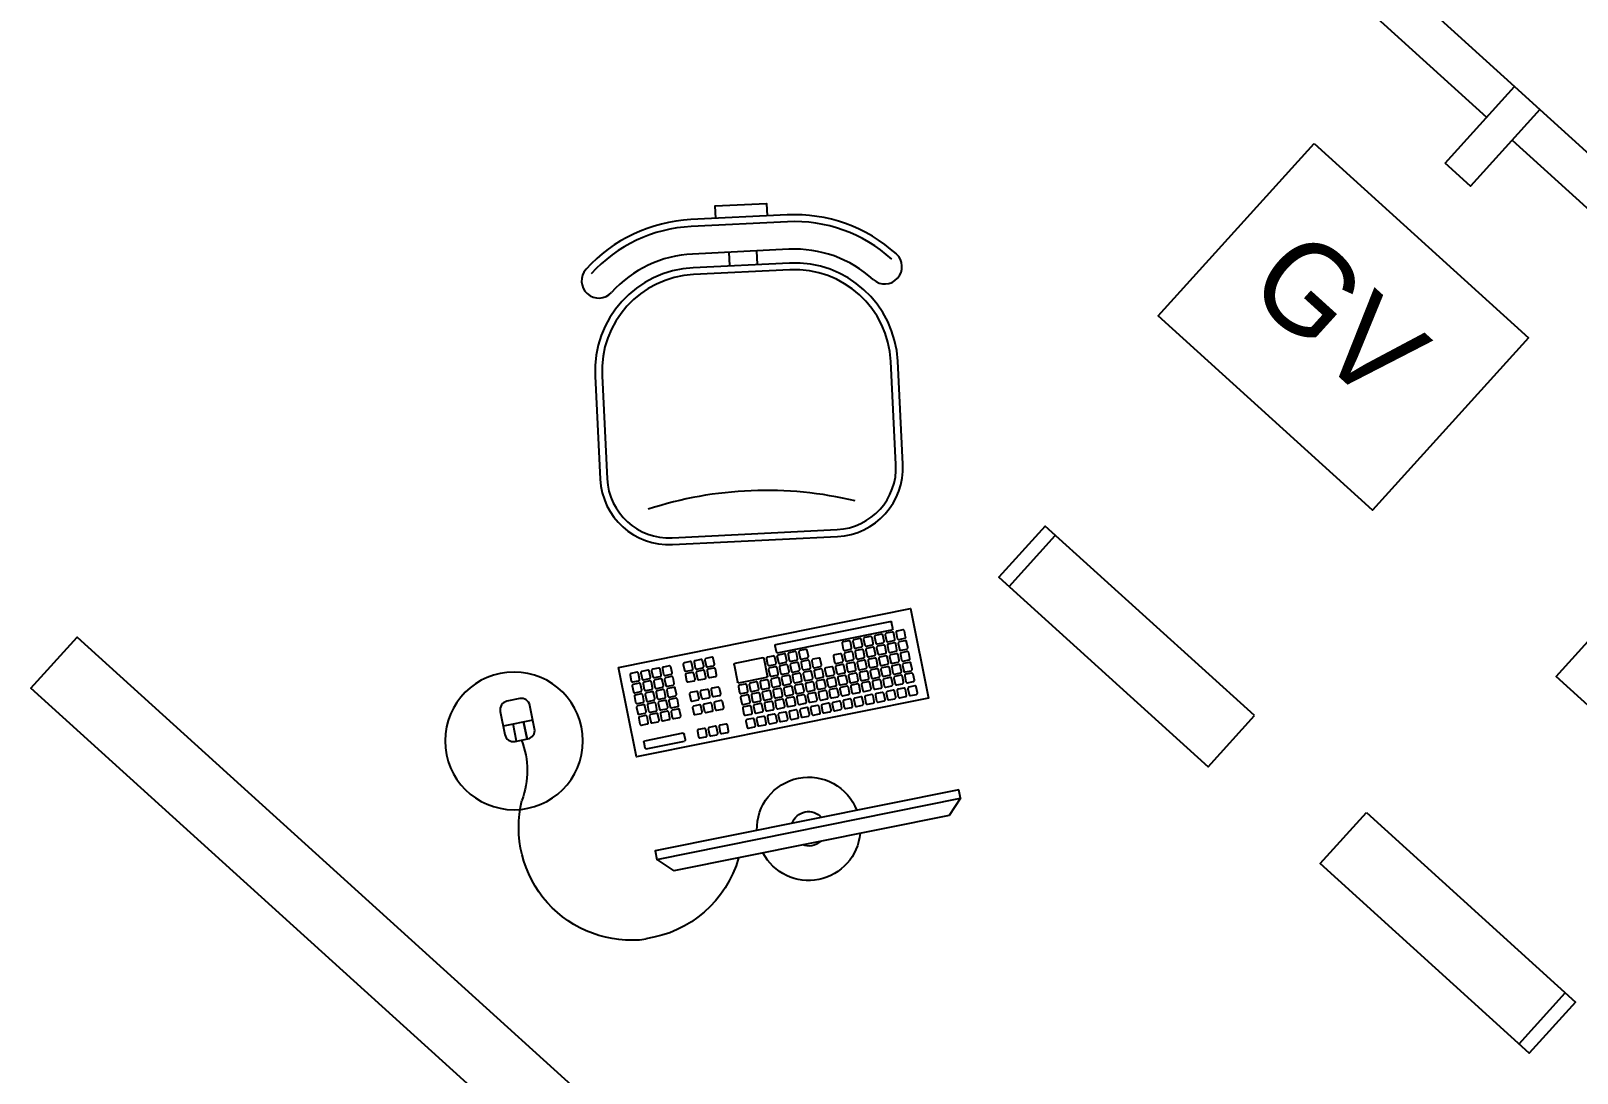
# Model space of a CAD drawing. Extents: x -1.7 to 87, y -33.6 to 19.
# Drawn here: x 77.431 to 79.676, y -10.41 to -8.897 of the extents above; entities that cross this region are included whole.
import ezdxf

# ---------------------------------------------------------------- set-up
doc = ezdxf.new("R2010")
doc.units = 0
doc.layers.add('AR-ESQ', color=2, linetype='Continuous')
doc.layers.add('AR-MOB', color=2, linetype='Continuous')

# ---------------------------------------------------------------- blocks, each defined once
blk = doc.blocks.new('CADEIRA-S')
at = {"color": 2}
for p, q in [((0.0718, 0.2686), (-0.0682, 0.2686)), ((0.0718, 0.2186), (-0.0682, 0.2186)), ((0.0718, 0.1986), (-0.0682, 0.1986)), ((-0.2182, 0.0486), (-0.2182, -0.1014)), ((0.2218, -0.1014), (0.2218, 0.0486)), ((-0.1182, -0.2014), (0.1218, -0.2014))]:
    blk.add_line(p, q, dxfattribs=at)
at = {"color": 1}
for p, q in [((0.0718, 0.2586), (-0.0682, 0.2586)), ((-0.0148, 0.1986), (-0.0149, 0.2186)), ((0.0252, 0.1986), (0.0251, 0.2186)), ((0.0718, 0.1886), (-0.0682, 0.1886)), ((-0.2082, 0.0486), (-0.2082, -0.1014)), ((0.2118, -0.1014), (0.2118, 0.0486)), ((-0.1182, -0.1914), (0.1218, -0.1914))]:
    blk.add_line(p, q, dxfattribs=at)
at = {"color": 2}
blk.add_lwpolyline([(-0.032, 0.2686), (-0.032, 0.2867), (0.0426, 0.2867), (0.0426, 0.2686)], dxfattribs=at)
for centre, radius, start, end in [((-0.0682, 0.0486), 0.22, 90, 135), ((0.0718, 0.0486), 0.22, 45, 90), ((-0.2061, 0.1864), 0.025, 135, 315), ((-0.0682, 0.0486), 0.17, 90, 135), ((0.0718, 0.0486), 0.17, 45, 90), ((0.2097, 0.1864), 0.025, 225, 45), ((-0.0682, 0.0486), 0.15, 90, 180), ((0.0718, 0.0486), 0.15, 0, 90), ((-0.1182, -0.1014), 0.1, 180, 270), ((0.1218, -0.1014), 0.1, 270, 0)]:
    blk.add_arc(centre, radius, start, end, dxfattribs=at)
at = {"color": 1}
for centre, radius, start, end in [((-0.0682, 0.0486), 0.21, 90, 135), ((0.0718, 0.0486), 0.21, 45, 90), ((-0.0682, 0.0486), 0.14, 90, 180), ((0.0718, 0.0486), 0.14, 0, 90), ((-0.1182, -0.1014), 0.09, 180, 270), ((0.1218, -0.1014), 0.09, 270, 0), ((-0.0052, -0.6823), 0.5534, 73.6911, 105.2491)]:
    blk.add_arc(centre, radius, start, end, dxfattribs=at)
blk = doc.blocks.new('CPU')
at = {"color": 1}
blk.add_line((1.1721, 1.0512), (1.1721, 0.9512), dxfattribs=at)
blk.add_lwpolyline([(0.7821, 0.9512), (1.1921, 0.9512), (1.1921, 1.0512), (0.7821, 1.0512)], close=True, dxfattribs=at)
blk = doc.blocks.new('estacao de trabalho 290 x 150')
at = {"color": 252}
for p, q in [((0.5718, 0.898), (0.5753, 0.9006)), ((0.681, 0.7663), (0.5804, 0.9024)), ((0.5808, 0.9046), (0.5882, 0.9101)), ((0.691, 0.7737), (0.5904, 0.9098)), ((0.6832, 0.7659), (0.6907, 0.7714)), ((0.6693, 0.7315), (0.6898, 0.7467)), ((0.6743, 0.7593), (0.6777, 0.7619)), ((0.6921, 0.7463), (0.7165, 0.7132)), ((0.6934, 0.6962), (0.669, 0.7293)), ((0.7162, 0.711), (0.6957, 0.6958)), ((0.7401, 0.6863), (0.7375, 0.6898)), ((0.6955, 0.5827), (0.7022, 0.5876)), ((0.7044, 0.5873), (0.7381, 0.5416)), ((0.7289, 0.5348), (0.6952, 0.5804)), ((0.7378, 0.5394), (0.7311, 0.5345))]:
    blk.add_line(p, q, dxfattribs=at)
at = {"color": 2}
for p, q in [((0.3423, 0.788), (0.3379, 0.7583)), ((0.3379, 0.7583), (0.5801, 0.4305)), ((0.8789, 0.4551), (0.905, 0.4198)), ((0.6097, 0.426), (0.5801, 0.4305)), ((0.8666, 0.4291), (0.887, 0.4442)), ((0.887, 0.4442), (0.8666, 0.4291)), ((0.8758, 0.4167), (0.8962, 0.4318))]:
    blk.add_line(p, q, dxfattribs=at)
for points in [[(0.8381, 0.5953), (0.5809, 0.9435), (0.4743, 0.8647), (0.7315, 0.5165)], [(-1.45, 0), (1.45, 0), (1.45, 0.1), (-1.45, 0.1)]]:
    blk.add_lwpolyline(points, close=True, dxfattribs=at)
at = {"color": 252}
for points in [[(0.546, 0.8988), (0.5529, 0.9039, -0.414214), (0.5556, 0.9035), (0.5607, 0.8966, -0.414214), (0.5603, 0.8939), (0.5533, 0.8888, -0.414214), (0.5507, 0.8892), (0.5456, 0.8962, -0.414214)], [(0.5588, 0.9083), (0.5658, 0.9134, -0.414214), (0.5684, 0.913), (0.5736, 0.9061, -0.414214), (0.5732, 0.9034), (0.5662, 0.8983, -0.414214), (0.5636, 0.8987), (0.5584, 0.9057, -0.414214)], [(0.5683, 0.8954), (0.5753, 0.9006, -0.414214), (0.5779, 0.9002), (0.5831, 0.8932, -0.414214), (0.5827, 0.8906), (0.5757, 0.8854, -0.414214), (0.5731, 0.8858), (0.5679, 0.8928, -0.414214)], [(0.5073, 0.8703), (0.5143, 0.8754, -0.414214), (0.5169, 0.875), (0.5221, 0.8681, -0.414214), (0.5217, 0.8654), (0.5147, 0.8603, -0.414214), (0.5121, 0.8607), (0.507, 0.8676, -0.414214)], [(0.5202, 0.8798), (0.5272, 0.8849, -0.414214), (0.5298, 0.8845), (0.535, 0.8776, -0.414214), (0.5346, 0.8749), (0.5276, 0.8698, -0.414214), (0.525, 0.8702), (0.5198, 0.8771, -0.414214)], [(0.5331, 0.8893), (0.54, 0.8944, -0.414214), (0.5427, 0.894), (0.5478, 0.8871, -0.414214), (0.5474, 0.8844), (0.5405, 0.8793, -0.414214), (0.5378, 0.8797), (0.5327, 0.8866, -0.414214)], [(0.5426, 0.8764), (0.5495, 0.8816, -0.414214), (0.5522, 0.8812), (0.5573, 0.8742, -0.414214), (0.5569, 0.8716), (0.55, 0.8664, -0.414214), (0.5473, 0.8668), (0.5422, 0.8738, -0.414214)], [(0.5555, 0.8859), (0.5624, 0.8911, -0.414214), (0.5651, 0.8907), (0.5702, 0.8837, -0.414214), (0.5698, 0.8811), (0.5629, 0.8759, -0.414214), (0.5602, 0.8763), (0.5551, 0.8833, -0.414214)], [(0.565, 0.8731), (0.5719, 0.8782, -0.414214), (0.5746, 0.8778), (0.5797, 0.8708, -0.414214), (0.5793, 0.8682), (0.5724, 0.8631, -0.414214), (0.5697, 0.8635), (0.5646, 0.8704, -0.414214)], [(0.5778, 0.8826), (0.5848, 0.8877, -0.414214), (0.5874, 0.8873), (0.5926, 0.8804, -0.414214), (0.5922, 0.8777), (0.5852, 0.8726, -0.414214), (0.5826, 0.873), (0.5774, 0.8799, -0.414214)], [(0.4915, 0.8595), (0.4985, 0.8646, -0.414214), (0.5011, 0.8642), (0.5063, 0.8573, -0.414214), (0.5059, 0.8546), (0.4989, 0.8495, -0.414214), (0.4963, 0.8499), (0.4911, 0.8569, -0.414214)], [(0.5169, 0.8574), (0.5238, 0.8625, -0.414214), (0.5265, 0.8621), (0.5316, 0.8552, -0.414214), (0.5312, 0.8525), (0.5242, 0.8474, -0.414214), (0.5216, 0.8478), (0.5165, 0.8548, -0.414214)], [(0.5297, 0.8669), (0.5367, 0.8721, -0.414214), (0.5393, 0.8717), (0.5445, 0.8647, -0.414214), (0.5441, 0.8621), (0.5371, 0.8569, -0.414214), (0.5345, 0.8573), (0.5293, 0.8643, -0.414214)], [(0.5392, 0.854), (0.5462, 0.8592, -0.414214), (0.5488, 0.8588), (0.554, 0.8518, -0.414214), (0.5536, 0.8492), (0.5466, 0.844, -0.414214), (0.544, 0.8444), (0.5388, 0.8514, -0.414214)], [(0.5521, 0.8636), (0.5591, 0.8687, -0.414214), (0.5617, 0.8683), (0.5668, 0.8613, -0.414214), (0.5664, 0.8587), (0.5595, 0.8536, -0.414214), (0.5568, 0.8539), (0.5517, 0.8609, -0.414214)], [(0.5616, 0.8507), (0.5686, 0.8558, -0.414214), (0.5712, 0.8554), (0.5763, 0.8485, -0.414214), (0.5759, 0.8458), (0.569, 0.8407, -0.414214), (0.5663, 0.8411), (0.5612, 0.848, -0.414214)], [(0.5745, 0.8602), (0.5814, 0.8653, -0.414214), (0.5841, 0.8649), (0.5892, 0.858, -0.414214), (0.5888, 0.8553), (0.5819, 0.8502, -0.414214), (0.5792, 0.8506), (0.5741, 0.8575, -0.414214)], [(0.5873, 0.8697), (0.5943, 0.8748, -0.414214), (0.5969, 0.8744), (0.6021, 0.8675, -0.414214), (0.6017, 0.8648), (0.5947, 0.8597, -0.414214), (0.5921, 0.8601), (0.5869, 0.8671, -0.414214)], [(0.5969, 0.8568), (0.6038, 0.862, -0.414214), (0.6065, 0.8616), (0.6116, 0.8546, -0.414214), (0.6112, 0.852), (0.6042, 0.8468, -0.414214), (0.6016, 0.8472), (0.5965, 0.8542, -0.414214)], [(0.501, 0.8466), (0.508, 0.8518, -0.414214), (0.5106, 0.8514), (0.5158, 0.8444, -0.414214), (0.5154, 0.8418), (0.5084, 0.8366, -0.414214), (0.5058, 0.837), (0.5006, 0.844, -0.414214)], [(0.5105, 0.8338), (0.5175, 0.8389, -0.414214), (0.5201, 0.8385), (0.5253, 0.8315, -0.414214), (0.5249, 0.8289), (0.5179, 0.8238, -0.414214), (0.5153, 0.8242), (0.5101, 0.8311, -0.414214)], [(0.5264, 0.8445), (0.5333, 0.8497, -0.414214), (0.536, 0.8493), (0.5411, 0.8423, -0.414214), (0.5407, 0.8397), (0.5338, 0.8345, -0.414214), (0.5311, 0.8349), (0.526, 0.8419, -0.414214)], [(0.5359, 0.8317), (0.5428, 0.8368, -0.414214), (0.5455, 0.8364), (0.5506, 0.8295, -0.414214), (0.5502, 0.8268), (0.5433, 0.8217, -0.414214), (0.5406, 0.8221), (0.5355, 0.829, -0.414214)], [(0.5487, 0.8412), (0.5557, 0.8463, -0.414214), (0.5583, 0.8459), (0.5635, 0.839, -0.414214), (0.5631, 0.8363), (0.5561, 0.8312, -0.414214), (0.5535, 0.8316), (0.5483, 0.8385, -0.414214)], [(0.5582, 0.8283), (0.5652, 0.8334, -0.414214), (0.5678, 0.833), (0.573, 0.8261, -0.414214), (0.5726, 0.8234), (0.5656, 0.8183, -0.414214), (0.563, 0.8187), (0.5578, 0.8257, -0.414214)], [(0.5711, 0.8378), (0.5781, 0.843, -0.414214), (0.5807, 0.8426), (0.5859, 0.8356, -0.414214), (0.5855, 0.833), (0.5785, 0.8278, -0.414214), (0.5759, 0.8282), (0.5707, 0.8352, -0.414214)], [(0.584, 0.8473), (0.5909, 0.8525, -0.414214), (0.5936, 0.8521), (0.5987, 0.8451, -0.414214), (0.5983, 0.8425), (0.5914, 0.8373, -0.414214), (0.5887, 0.8377), (0.5836, 0.8447, -0.414214)], [(0.5935, 0.8345), (0.6004, 0.8396, -0.414214), (0.6031, 0.8392), (0.6082, 0.8322, -0.414214), (0.6078, 0.8296), (0.6009, 0.8245, -0.414214), (0.5982, 0.8249), (0.5931, 0.8318, -0.414214)], [(0.6064, 0.844), (0.6133, 0.8491, -0.414214), (0.616, 0.8487), (0.6211, 0.8417, -0.414214), (0.6207, 0.8391), (0.6137, 0.834, -0.414214), (0.6111, 0.8344), (0.606, 0.8413, -0.414214)], [(0.52, 0.8209), (0.527, 0.826, -0.414214), (0.5296, 0.8256), (0.5348, 0.8187, -0.414214), (0.5344, 0.816), (0.5274, 0.8109, -0.414214), (0.5248, 0.8113), (0.5196, 0.8182, -0.414214)], [(0.5295, 0.808), (0.5365, 0.8132, -0.414214), (0.5391, 0.8128), (0.5443, 0.8058, -0.414214), (0.5439, 0.8032), (0.5369, 0.798, -0.414214), (0.5343, 0.7984), (0.5292, 0.8054, -0.414214)], [(0.5454, 0.8188), (0.5523, 0.8239, -0.414214), (0.555, 0.8235), (0.5601, 0.8166, -0.414214), (0.5597, 0.8139), (0.5528, 0.8088, -0.414214), (0.5501, 0.8092), (0.545, 0.8162, -0.414214)], [(0.5549, 0.8059), (0.5618, 0.8111, -0.414214), (0.5645, 0.8107), (0.5696, 0.8037, -0.414214), (0.5692, 0.8011), (0.5623, 0.7959, -0.414214), (0.5596, 0.7963), (0.5545, 0.8033, -0.414214)], [(0.5678, 0.8154), (0.5747, 0.8206, -0.414214), (0.5774, 0.8202), (0.5825, 0.8132, -0.414214), (0.5821, 0.8106), (0.5751, 0.8054, -0.414214), (0.5725, 0.8058), (0.5674, 0.8128, -0.414214)], [(0.5806, 0.8249), (0.5876, 0.8301, -0.414214), (0.5902, 0.8297), (0.5954, 0.8227, -0.414214), (0.595, 0.8201), (0.588, 0.8149, -0.414214), (0.5854, 0.8153), (0.5802, 0.8223, -0.414214)], [(0.5901, 0.8121), (0.5971, 0.8172, -0.414214), (0.5997, 0.8168), (0.6049, 0.8099, -0.414214), (0.6045, 0.8072), (0.5975, 0.8021, -0.414214), (0.5949, 0.8025), (0.5897, 0.8094, -0.414214)], [(0.603, 0.8216), (0.61, 0.8267, -0.414214), (0.6126, 0.8263), (0.6177, 0.8194, -0.414214), (0.6173, 0.8167), (0.6104, 0.8116, -0.414214), (0.6077, 0.812), (0.6026, 0.8189, -0.414214)], [(0.5391, 0.7952), (0.546, 0.8003, -0.414214), (0.5487, 0.7999), (0.5538, 0.7929, -0.414214), (0.5534, 0.7903), (0.5464, 0.7852, -0.414214), (0.5438, 0.7856), (0.5387, 0.7925, -0.414214)], [(0.5486, 0.7823), (0.5555, 0.7874, -0.414214), (0.5582, 0.787), (0.5633, 0.7801, -0.414214), (0.5629, 0.7774), (0.556, 0.7723, -0.414214), (0.5533, 0.7727), (0.5482, 0.7796, -0.414214)], [(0.5644, 0.7931), (0.5713, 0.7982, -0.414214), (0.574, 0.7978), (0.5791, 0.7908, -0.414214), (0.5787, 0.7882), (0.5718, 0.7831, -0.414214), (0.5691, 0.7835), (0.564, 0.7904, -0.414214)], [(0.5773, 0.8026), (0.5842, 0.8077, -0.414214), (0.5869, 0.8073), (0.592, 0.8004, -0.414214), (0.5916, 0.7977), (0.5846, 0.7926, -0.414214), (0.582, 0.793), (0.5769, 0.7999, -0.414214)], [(0.5868, 0.7897), (0.5937, 0.7948, -0.414214), (0.5964, 0.7944), (0.6015, 0.7875, -0.414214), (0.6011, 0.7848), (0.5942, 0.7797, -0.414214), (0.5915, 0.7801), (0.5864, 0.7871, -0.414214)], [(0.5996, 0.7992), (0.6066, 0.8043, -0.414214), (0.6092, 0.8039), (0.6144, 0.797, -0.414214), (0.614, 0.7943), (0.607, 0.7892, -0.414214), (0.6044, 0.7896), (0.5992, 0.7966, -0.414214)], [(0.6091, 0.7863), (0.6161, 0.7915, -0.414214), (0.6187, 0.7911), (0.6239, 0.7841, -0.414214), (0.6235, 0.7815), (0.6165, 0.7763, -0.414214), (0.6139, 0.7767), (0.6087, 0.7837, -0.414214)], [(0.622, 0.7958), (0.629, 0.801, -0.414214), (0.6316, 0.8006), (0.6368, 0.7936, -0.414214), (0.6364, 0.791), (0.6294, 0.7858, -0.414214), (0.6268, 0.7862), (0.6216, 0.7932, -0.414214)], [(0.6315, 0.783), (0.6385, 0.7881, -0.414214), (0.6411, 0.7877), (0.6463, 0.7808, -0.414214), (0.6459, 0.7781), (0.6389, 0.773, -0.414214), (0.6363, 0.7734), (0.6311, 0.7803, -0.414214)], [(0.6444, 0.7925), (0.6513, 0.7976, -0.414214), (0.654, 0.7972), (0.6591, 0.7903, -0.414214), (0.6587, 0.7876), (0.6518, 0.7825, -0.414214), (0.6491, 0.7829), (0.644, 0.7898, -0.414214)], [(0.5581, 0.7694), (0.565, 0.7746, -0.414214), (0.5677, 0.7742), (0.5728, 0.7672, -0.414214), (0.5724, 0.7646), (0.5655, 0.7594, -0.414214), (0.5628, 0.7598), (0.5577, 0.7668, -0.414214)], [(0.5739, 0.7802), (0.5809, 0.7853, -0.414214), (0.5835, 0.7849), (0.5886, 0.778, -0.414214), (0.5882, 0.7753), (0.5813, 0.7702, -0.414214), (0.5786, 0.7706), (0.5735, 0.7775, -0.414214)], [(0.5834, 0.7673), (0.5904, 0.7725, -0.414214), (0.593, 0.7721), (0.5981, 0.7651, -0.414214), (0.5977, 0.7625), (0.5908, 0.7573, -0.414214), (0.5881, 0.7577), (0.583, 0.7647, -0.414214)], [(0.5963, 0.7768), (0.6032, 0.782, -0.414214), (0.6059, 0.7816), (0.611, 0.7746, -0.414214), (0.6106, 0.772), (0.6037, 0.7668, -0.414214), (0.601, 0.7672), (0.5959, 0.7742, -0.414214)], [(0.6058, 0.764), (0.6127, 0.7691, -0.414214), (0.6154, 0.7687), (0.6205, 0.7617, -0.414214), (0.6201, 0.7591), (0.6132, 0.754, -0.414214), (0.6105, 0.7544), (0.6054, 0.7613, -0.414214)], [(0.6187, 0.7735), (0.6256, 0.7786, -0.414214), (0.6283, 0.7782), (0.6334, 0.7713, -0.414214), (0.633, 0.7686), (0.626, 0.7635, -0.414214), (0.6234, 0.7639), (0.6183, 0.7708, -0.414214)], [(0.6282, 0.7606), (0.6351, 0.7657, -0.414214), (0.6378, 0.7653), (0.6429, 0.7584, -0.414214), (0.6425, 0.7557), (0.6355, 0.7506, -0.414214), (0.6329, 0.751), (0.6278, 0.758, -0.414214)], [(0.641, 0.7701), (0.648, 0.7752, -0.414214), (0.6506, 0.7748), (0.6558, 0.7679, -0.414214), (0.6554, 0.7652), (0.6484, 0.7601, -0.414214), (0.6458, 0.7605), (0.6406, 0.7675, -0.414214)], [(0.6539, 0.7796), (0.6608, 0.7848, -0.414214), (0.6635, 0.7844), (0.6686, 0.7774, -0.414214), (0.6682, 0.7748), (0.6613, 0.7696, -0.414214), (0.6586, 0.77), (0.6535, 0.777, -0.414214)], [(0.6634, 0.7667), (0.6704, 0.7719, -0.414214), (0.673, 0.7715), (0.6781, 0.7645, -0.414214), (0.6777, 0.7619), (0.6708, 0.7567, -0.414214), (0.6681, 0.7571), (0.663, 0.7641, -0.414214)], [(0.5676, 0.7566), (0.5745, 0.7617, -0.414214), (0.5772, 0.7613), (0.5823, 0.7543, -0.414214), (0.5819, 0.7517), (0.575, 0.7465, -0.414214), (0.5723, 0.7469), (0.5672, 0.7539, -0.414214)], [(0.5771, 0.7437), (0.584, 0.7488, -0.414214), (0.5867, 0.7484), (0.5918, 0.7415, -0.414214), (0.5914, 0.7388), (0.5845, 0.7337, -0.414214), (0.5818, 0.7341), (0.5767, 0.741, -0.414214)], [(0.5929, 0.7545), (0.5999, 0.7596, -0.414214), (0.6025, 0.7592), (0.6077, 0.7522, -0.414214), (0.6073, 0.7496), (0.6003, 0.7445, -0.414214), (0.5977, 0.7449), (0.5925, 0.7518, -0.414214)], [(0.6024, 0.7416), (0.6094, 0.7467, -0.414214), (0.612, 0.7463), (0.6172, 0.7394, -0.414214), (0.6168, 0.7367), (0.6098, 0.7316, -0.414214), (0.6072, 0.732), (0.602, 0.7389, -0.414214)], [(0.6153, 0.7511), (0.6222, 0.7562, -0.414214), (0.6249, 0.7558), (0.63, 0.7489, -0.414214), (0.6296, 0.7462), (0.6227, 0.7411, -0.414214), (0.62, 0.7415), (0.6149, 0.7484, -0.414214)], [(0.6248, 0.7382), (0.6317, 0.7434, -0.414214), (0.6344, 0.743), (0.6395, 0.736, -0.414214), (0.6391, 0.7334), (0.6322, 0.7282, -0.414214), (0.6295, 0.7286), (0.6244, 0.7356, -0.414214)], [(0.6377, 0.7477), (0.6446, 0.7529, -0.414214), (0.6473, 0.7525), (0.6524, 0.7455, -0.414214), (0.652, 0.7429), (0.6451, 0.7377, -0.414214), (0.6424, 0.7381), (0.6373, 0.7451, -0.414214)], [(0.6505, 0.7572), (0.6575, 0.7624, -0.414214), (0.6601, 0.762), (0.6653, 0.755, -0.414214), (0.6649, 0.7524), (0.6579, 0.7472, -0.414214), (0.6553, 0.7476), (0.6501, 0.7546, -0.414214)], [(0.66, 0.7444), (0.667, 0.7495, -0.414214), (0.6696, 0.7491), (0.6748, 0.7422, -0.414214), (0.6744, 0.7395), (0.6674, 0.7344, -0.414214), (0.6648, 0.7348), (0.6596, 0.7417, -0.414214)], [(0.6729, 0.7539), (0.6799, 0.759, -0.414214), (0.6825, 0.7586), (0.6877, 0.7517, -0.414214), (0.6873, 0.749), (0.6803, 0.7439, -0.414214), (0.6777, 0.7443), (0.6725, 0.7512, -0.414214)], [(0.5866, 0.7308), (0.5935, 0.7359, -0.414214), (0.5962, 0.7356), (0.6013, 0.7286, -0.414214), (0.6009, 0.7259), (0.594, 0.7208, -0.414214), (0.5913, 0.7212), (0.5862, 0.7282, -0.414214)], [(0.5961, 0.7179), (0.6031, 0.7231, -0.414214), (0.6057, 0.7227), (0.6108, 0.7157, -0.414214), (0.6104, 0.7131), (0.6035, 0.7079, -0.414214), (0.6008, 0.7083), (0.5957, 0.7153, -0.414214)], [(0.6119, 0.7287), (0.6189, 0.7339, -0.414214), (0.6215, 0.7335), (0.6267, 0.7265, -0.414214), (0.6263, 0.7239), (0.6193, 0.7187, -0.414214), (0.6167, 0.7191), (0.6115, 0.7261, -0.414214)], [(0.6214, 0.7158), (0.6284, 0.721, -0.414214), (0.631, 0.7206), (0.6362, 0.7136, -0.414214), (0.6358, 0.711), (0.6288, 0.7058, -0.414214), (0.6262, 0.7062), (0.621, 0.7132, -0.414214)], [(0.6343, 0.7254), (0.6413, 0.7305, -0.414214), (0.6439, 0.7301), (0.649, 0.7231, -0.414214), (0.6486, 0.7205), (0.6417, 0.7154, -0.414214), (0.639, 0.7158), (0.6339, 0.7227, -0.414214)], [(0.6472, 0.7349), (0.6541, 0.74, -0.414214), (0.6568, 0.7396), (0.6619, 0.7326, -0.414214), (0.6615, 0.73), (0.6546, 0.7249, -0.414214), (0.6519, 0.7253), (0.6468, 0.7322, -0.414214)], [(0.6567, 0.722), (0.6636, 0.7271, -0.414214), (0.6663, 0.7267), (0.6714, 0.7198, -0.414214), (0.671, 0.7171), (0.6641, 0.712, -0.414214), (0.6614, 0.7124), (0.6563, 0.7193, -0.414214)], [(0.6056, 0.7051), (0.6126, 0.7102, -0.414214), (0.6152, 0.7098), (0.6203, 0.7029, -0.414214), (0.6199, 0.7002), (0.613, 0.6951, -0.414214), (0.6103, 0.6955), (0.6052, 0.7024, -0.414214)], [(0.6151, 0.6922), (0.6221, 0.6973, -0.414214), (0.6247, 0.6969), (0.6299, 0.69, -0.414214), (0.6295, 0.6873), (0.6225, 0.6822, -0.414214), (0.6199, 0.6826), (0.6147, 0.6896, -0.414214)], [(0.6309, 0.703), (0.6379, 0.7081, -0.414214), (0.6405, 0.7077), (0.6457, 0.7008, -0.414214), (0.6453, 0.6981), (0.6383, 0.693, -0.414214), (0.6357, 0.6934), (0.6305, 0.7003, -0.414214)], [(0.6438, 0.7125), (0.6508, 0.7176, -0.414214), (0.6534, 0.7172), (0.6586, 0.7103, -0.414214), (0.6582, 0.7076), (0.6512, 0.7025, -0.414214), (0.6486, 0.7029), (0.6434, 0.7098, -0.414214)], [(0.6533, 0.6996), (0.6603, 0.7048, -0.414214), (0.6629, 0.7044), (0.6681, 0.6974, -0.414214), (0.6677, 0.6948), (0.6607, 0.6896, -0.414214), (0.6581, 0.69), (0.6529, 0.697, -0.414214)], [(0.6662, 0.7091), (0.6731, 0.7143, -0.414214), (0.6758, 0.7139), (0.6809, 0.7069, -0.414214), (0.6805, 0.7043), (0.6736, 0.6991, -0.414214), (0.6709, 0.6995), (0.6658, 0.7065, -0.414214)], [(0.6757, 0.6963), (0.6826, 0.7014, -0.414214), (0.6853, 0.701), (0.6904, 0.694, -0.414214), (0.69, 0.6914), (0.6831, 0.6863, -0.414214), (0.6804, 0.6867), (0.6753, 0.6936, -0.414214)], [(0.7379, 0.6924), (0.7448, 0.6976, -0.414214), (0.7475, 0.6972), (0.7526, 0.6902, -0.414214), (0.7522, 0.6876), (0.7453, 0.6824, -0.414214), (0.7426, 0.6828), (0.7375, 0.6898, -0.414214)], [(0.6246, 0.6793), (0.6316, 0.6845, -0.414214), (0.6342, 0.6841), (0.6394, 0.6771, -0.414214), (0.639, 0.6745), (0.632, 0.6693, -0.414214), (0.6294, 0.6697), (0.6242, 0.6767, -0.414214)], [(0.6405, 0.6901), (0.6474, 0.6952, -0.414214), (0.65, 0.6948), (0.6552, 0.6879, -0.414214), (0.6548, 0.6852), (0.6478, 0.6801, -0.414214), (0.6452, 0.6805), (0.6401, 0.6875, -0.414214)], [(0.65, 0.6772), (0.6569, 0.6824, -0.414214), (0.6596, 0.682), (0.6647, 0.675, -0.414214), (0.6643, 0.6724), (0.6573, 0.6672, -0.414214), (0.6547, 0.6676), (0.6496, 0.6746, -0.414214)], [(0.6628, 0.6867), (0.6698, 0.6919, -0.414214), (0.6724, 0.6915), (0.6776, 0.6845, -0.414214), (0.6772, 0.6819), (0.6702, 0.6767, -0.414214), (0.6676, 0.6771), (0.6624, 0.6841, -0.414214)], [(0.725, 0.6829), (0.732, 0.6881, -0.414214), (0.7346, 0.6877), (0.7398, 0.6807, -0.414214), (0.7394, 0.6781), (0.7324, 0.6729, -0.414214), (0.7298, 0.6733), (0.7246, 0.6803, -0.414214)], [(0.7345, 0.6701), (0.7415, 0.6752, -0.414214), (0.7441, 0.6748), (0.7493, 0.6678, -0.414214), (0.7489, 0.6652), (0.7419, 0.6601, -0.414214), (0.7393, 0.6605), (0.7341, 0.6674, -0.414214)], [(0.7474, 0.6796), (0.7544, 0.6847, -0.414214), (0.757, 0.6843), (0.7621, 0.6773, -0.414214), (0.7617, 0.6747), (0.7548, 0.6696, -0.414214), (0.7521, 0.67), (0.747, 0.6769, -0.414214)], [(0.6341, 0.6665), (0.6411, 0.6716, -0.414214), (0.6437, 0.6712), (0.6489, 0.6643, -0.414214), (0.6485, 0.6616), (0.6415, 0.6565, -0.414214), (0.6389, 0.6569), (0.6337, 0.6638, -0.414214)], [(0.6857, 0.6548), (0.6927, 0.6599, -0.414214), (0.6953, 0.6595), (0.7004, 0.6525, -0.414214), (0.7, 0.6499), (0.6931, 0.6448, -0.414214), (0.6904, 0.6451), (0.6853, 0.6521, -0.414214)], [(0.7021, 0.6664), (0.7091, 0.6715, -0.414214), (0.7117, 0.6711), (0.7169, 0.6641, -0.414214), (0.7165, 0.6615), (0.7095, 0.6564, -0.414214), (0.7069, 0.6568), (0.7017, 0.6637, -0.414214)], [(0.7116, 0.6535), (0.7186, 0.6586, -0.414214), (0.7212, 0.6582), (0.7264, 0.6513, -0.414214), (0.726, 0.6486), (0.719, 0.6435, -0.414214), (0.7164, 0.6439), (0.7112, 0.6508, -0.414214)], [(0.744, 0.6572), (0.751, 0.6623, -0.414214), (0.7536, 0.6619), (0.7588, 0.655, -0.414214), (0.7584, 0.6523), (0.7514, 0.6472, -0.414214), (0.7488, 0.6476), (0.7436, 0.6545, -0.414214)], [(0.7569, 0.6667), (0.7639, 0.6718, -0.414214), (0.7665, 0.6714), (0.7716, 0.6645, -0.414214), (0.7713, 0.6618), (0.7643, 0.6567, -0.414214), (0.7617, 0.6571), (0.7565, 0.664, -0.414214)], [(0.6575, 0.6343), (0.6645, 0.6395, -0.414214), (0.6671, 0.6391), (0.6723, 0.6321, -0.414214), (0.6719, 0.6295), (0.6649, 0.6243, -0.414214), (0.6623, 0.6247), (0.6571, 0.6317, -0.414214)], [(0.6952, 0.6419), (0.7022, 0.647, -0.414214), (0.7048, 0.6466), (0.7099, 0.6397, -0.414214), (0.7095, 0.637), (0.7026, 0.6319, -0.414214), (0.6999, 0.6323), (0.6948, 0.6392, -0.414214)], [(0.7047, 0.629), (0.7117, 0.6342, -0.414214), (0.7143, 0.6338), (0.7195, 0.6268, -0.414214), (0.7191, 0.6242), (0.7121, 0.619, -0.414214), (0.7095, 0.6194), (0.7043, 0.6264, -0.414214)], [(0.7211, 0.6406), (0.7281, 0.6458, -0.414214), (0.7307, 0.6454), (0.7359, 0.6384, -0.414214), (0.7355, 0.6358), (0.7285, 0.6306, -0.414214), (0.7259, 0.631), (0.7207, 0.638, -0.414214)], [(0.7624, 0.6323), (0.7693, 0.6375, -0.414214), (0.772, 0.6371), (0.7771, 0.6301, -0.414214), (0.7767, 0.6275), (0.7698, 0.6223, -0.414214), (0.7671, 0.6227), (0.762, 0.6297, -0.414214)], [(0.7752, 0.6418), (0.7822, 0.647, -0.414214), (0.7848, 0.6466), (0.79, 0.6396, -0.414214), (0.7896, 0.637), (0.7826, 0.6318, -0.414214), (0.78, 0.6322), (0.7748, 0.6392, -0.414214)], [(0.7847, 0.629), (0.7917, 0.6341, -0.414214), (0.7943, 0.6337), (0.7995, 0.6268, -0.414214), (0.7991, 0.6241), (0.7921, 0.619, -0.414214), (0.7895, 0.6194), (0.7843, 0.6263, -0.414214)], [(0.667, 0.6215), (0.674, 0.6266, -0.414214), (0.6766, 0.6262), (0.6818, 0.6192, -0.414214), (0.6814, 0.6166), (0.6744, 0.6115, -0.414214), (0.6718, 0.6119), (0.6666, 0.6188, -0.414214)], [(0.6766, 0.6086), (0.6835, 0.6137, -0.414214), (0.6862, 0.6133), (0.6913, 0.6064, -0.414214), (0.6909, 0.6037), (0.6839, 0.5986, -0.414214), (0.6813, 0.599), (0.6762, 0.6059, -0.414214)], [(0.7238, 0.6038), (0.7307, 0.609, -0.414214), (0.7334, 0.6086), (0.7385, 0.6016, -0.414214), (0.7381, 0.599), (0.7311, 0.5938, -0.414214), (0.7285, 0.5942), (0.7234, 0.6012, -0.414214)], [(0.7366, 0.6133), (0.7436, 0.6185, -0.414214), (0.7462, 0.6181), (0.7514, 0.6111, -0.414214), (0.751, 0.6085), (0.744, 0.6033, -0.414214), (0.7414, 0.6037), (0.7362, 0.6107, -0.414214)], [(0.7495, 0.6228), (0.7564, 0.628, -0.414214), (0.7591, 0.6276), (0.7642, 0.6206, -0.414214), (0.7638, 0.618), (0.7569, 0.6128, -0.414214), (0.7542, 0.6132), (0.7491, 0.6202, -0.414214)], [(0.759, 0.61), (0.766, 0.6151, -0.414214), (0.7686, 0.6147), (0.7737, 0.6077, -0.414214), (0.7733, 0.6051), (0.7664, 0.6, -0.414214), (0.7637, 0.6004), (0.7586, 0.6073, -0.414214)], [(0.7719, 0.6195), (0.7788, 0.6246, -0.414214), (0.7815, 0.6242), (0.7866, 0.6173, -0.414214), (0.7862, 0.6146), (0.7793, 0.6095, -0.414214), (0.7766, 0.6099), (0.7715, 0.6168, -0.414214)], [(0.7814, 0.6066), (0.7883, 0.6117, -0.414214), (0.791, 0.6113), (0.7961, 0.6044, -0.414214), (0.7957, 0.6017), (0.7888, 0.5966, -0.414214), (0.7861, 0.597), (0.781, 0.604, -0.414214)], [(0.7942, 0.6161), (0.8012, 0.6212, -0.414214), (0.8038, 0.6208), (0.809, 0.6139, -0.414214), (0.8086, 0.6112), (0.8016, 0.6061, -0.414214), (0.799, 0.6065), (0.7938, 0.6135, -0.414214)], [(0.8038, 0.6032), (0.8107, 0.6084, -0.414214), (0.8134, 0.608), (0.8185, 0.601, -0.414214), (0.8181, 0.5984), (0.8111, 0.5932, -0.414214), (0.8085, 0.5936), (0.8034, 0.6006, -0.414214)], [(0.7333, 0.5909), (0.7402, 0.5961, -0.414214), (0.7429, 0.5957), (0.748, 0.5887, -0.414214), (0.7476, 0.5861), (0.7407, 0.5809, -0.414214), (0.738, 0.5813), (0.7329, 0.5883, -0.414214)], [(0.7461, 0.6005), (0.7531, 0.6056, -0.414214), (0.7557, 0.6052), (0.7609, 0.5982, -0.414214), (0.7605, 0.5956), (0.7535, 0.5905, -0.414214), (0.7509, 0.5909), (0.7457, 0.5978, -0.414214)], [(0.7556, 0.5876), (0.7626, 0.5927, -0.414214), (0.7652, 0.5923), (0.7704, 0.5854, -0.414214), (0.77, 0.5827), (0.763, 0.5776, -0.414214), (0.7604, 0.578), (0.7552, 0.5849, -0.414214)], [(0.7685, 0.5971), (0.7755, 0.6022, -0.414214), (0.7781, 0.6018), (0.7832, 0.5949, -0.414214), (0.7828, 0.5922), (0.7759, 0.5871, -0.414214), (0.7732, 0.5875), (0.7681, 0.5944, -0.414214)], [(0.778, 0.5842), (0.785, 0.5894, -0.414214), (0.7876, 0.589), (0.7928, 0.582, -0.414214), (0.7924, 0.5794), (0.7854, 0.5742, -0.414214), (0.7828, 0.5746), (0.7776, 0.5816, -0.414214)], [(0.7909, 0.5937), (0.7978, 0.5989, -0.414214), (0.8005, 0.5985), (0.8056, 0.5915, -0.414214), (0.8052, 0.5889), (0.7983, 0.5837, -0.414214), (0.7956, 0.5841), (0.7905, 0.5911, -0.414214)], [(0.7428, 0.5781), (0.7497, 0.5832, -0.414214), (0.7524, 0.5828), (0.7575, 0.5759, -0.414214), (0.7571, 0.5732), (0.7502, 0.5681, -0.414214), (0.7475, 0.5685), (0.7424, 0.5754, -0.414214)], [(0.7523, 0.5652), (0.7592, 0.5703, -0.414214), (0.7619, 0.5699), (0.767, 0.563, -0.414214), (0.7666, 0.5603), (0.7597, 0.5552, -0.414214), (0.757, 0.5556), (0.7519, 0.5626, -0.414214)], [(0.7651, 0.5747), (0.7721, 0.5799, -0.414214), (0.7747, 0.5795), (0.7799, 0.5725, -0.414214), (0.7795, 0.5699), (0.7725, 0.5647, -0.414214), (0.7699, 0.5651), (0.7647, 0.5721, -0.414214)]]:
    blk.add_lwpolyline(points, format="xyb", close=True, dxfattribs=at)
at = {"color": 1}
blk.add_lwpolyline([(0.3524, 0.7954), (0.6198, 0.4335), (0.6097, 0.426), (0.3423, 0.788)], close=True, dxfattribs=at)
at = {"color": 2}
blk.add_lwpolyline([(0.925, 0.4502, -0.414214), (0.9224, 0.4327), (0.8947, 0.4122, -0.414214), (0.8772, 0.4148), (0.8659, 0.43, -0.414214), (0.8686, 0.4475), (0.8963, 0.468, -0.414214), (0.9138, 0.4654)], format="xyb", close=True, dxfattribs=at)
at = {"color": 1}
blk.add_circle((0.8788, 0.4144), 0.1, dxfattribs=at)
at = {"color": 252}
for centre, start, end in [((0.5817, 0.9033), 126.456, 216.456), ((0.5891, 0.9088), 36.456, 126.456), ((0.6823, 0.7672), 216.456, 306.456), ((0.6897, 0.7727), 306.456, 36.456), ((0.6908, 0.7454), 36.456, 126.456), ((0.6703, 0.7302), 126.456, 216.456), ((0.6947, 0.6971), 216.456, 306.456), ((0.7153, 0.7123), 306.456, 36.456), ((0.7031, 0.5863), 36.456, 126.456), ((0.6965, 0.5814), 126.456, 216.456), ((0.7368, 0.5407), 306.456, 36.456), ((0.7302, 0.5358), 216.456, 306.456)]:
    blk.add_arc(centre, 0.0016, start, end, dxfattribs=at)
at = {"color": 1}
for radius, start, end in [(0.075, 316.0501, 116.862), (0.075, 142.886, 290.0261), (0.025, 336.456, 96.456), (0.025, 184.508, 248.4041)]:
    blk.add_arc((0.476, 0.607), radius, start, end, dxfattribs=at)
at = {"color": 2}
for centre, radius, start, end in [((0.6697, 0.4348), 0.1637, 153.5955, 219.8736), ((0.9266, 0.3121), 0.1233, 116.5016, 158.0859), ((0.6679, 0.436), 0.164, 220.341, 331.6287)]:
    blk.add_arc(centre, radius, start, end, dxfattribs=at)
at = {"extrusion": (0, 0, -1), "zscale": -1, "rotation": 45.00000000000864}
blk.add_blockref('CADEIRA-S', (-0.9586, 1.0061), dxfattribs=at)
at = {"rotation": 180.0250248330859}
blk.add_blockref('CPU', (0.6734, 2.1201), dxfattribs=at)
at = {"xscale": -1, "rotation": 179.974975166914}
blk.add_blockref('CPU', (-0.675, 2.115), dxfattribs=at)
blk = doc.blocks.new('gaveteiro')
at = {"color": 2}
blk.add_lwpolyline([(-0.21, 0.3375), (0.21, 0.3375), (0.21, 0), (-0.21, 0)], close=True, dxfattribs=at)
blk.add_text('GV', height=0.13125, dxfattribs=at).set_placement((-0.1427, 0.1105))

msp = doc.modelspace()

# ---------------------------------------------------------------- linework, layer by layer
at = {"layer": 'AR-ESQ', "color": 1}
for points in [[(78.6957, -8.1717), (79.5849, -8.9774)], [(79.622, -9.011), (80.5112, -9.8168)]]:
    msp.add_lwpolyline(points, dxfattribs=at)
at = {"layer": 'AR-ESQ'}
for points in [[(78.6554, -8.2161), (79.5446, -9.0219)], [(79.5817, -9.0555), (80.4709, -9.8612)]]:
    msp.add_lwpolyline(points, dxfattribs=at)
msp.add_lwpolyline([(79.4842, -9.0886), (79.5849, -8.9774), (79.622, -9.011), (79.5212, -9.1222)], close=True, dxfattribs=at)

# ---------------------------------------------------------------- block references
at = {"layer": 'AR-MOB', "xscale": -1, "rotation": 317.8191666666414}
msp.add_blockref('estacao de trabalho 290 x 150', (78.5051, -10.825), dxfattribs=at)
at = {"layer": 'AR-MOB', "rotation": 317.8191666666629}
for p in [(79.2233, -9.4516), (79.8013, -9.9754)]:
    msp.add_blockref('gaveteiro', p, dxfattribs=at)

doc.saveas('drawing.dxf')
